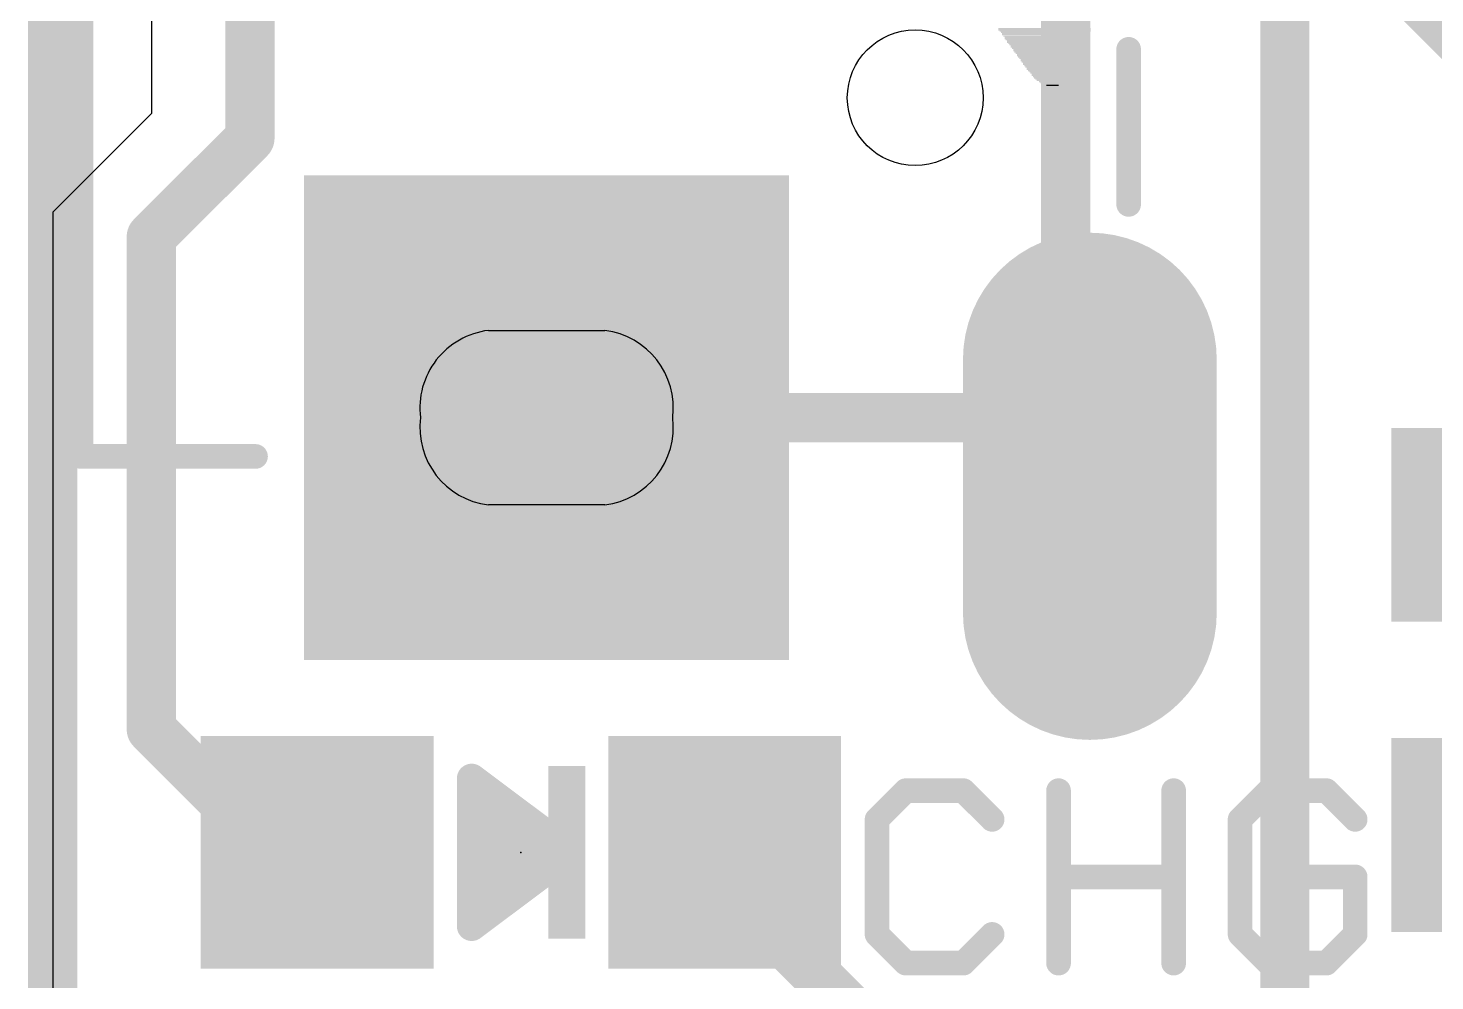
# Model space of a CAD drawing. Extents: x -0.1 to 50.8, y -0.1 to 23.
# Drawn here: x -0.13 to 7.12, y 4.92 to 9.84 of the extents above; entities that cross this region are included whole.
import ezdxf

# ---------------------------------------------------------------- set-up
doc = ezdxf.new("R2010")
doc.units = 0
for name, color, linetype in [('1', 12, 'CONTINUOUS'), ('16', 132, 'CONTINUOUS'), ('17', 110, 'CONTINUOUS'), ('20', 53, 'CONTINUOUS'), ('21', 40, 'CONTINUOUS'), ('22', 6, 'CONTINUOUS'), ('23', 40, 'CONTINUOUS')]:
    doc.layers.add(name, color=color, linetype=linetype)

# ---------------------------------------------------------------- blocks, each defined once
blk = doc.blocks.new('RECT')
blk.add_solid([(-0.5, -0.5), (0.5, -0.5), (-0.5, 0.5), (0.5, 0.5)])
blk = doc.blocks.new('OFFSETP100')
at = {"const_width": 1}
blk.add_lwpolyline([(0, 0), (1, 0)], dxfattribs=at)
at = {"const_width": 0.5}
for points in [[(0, 0.25, 1), (0, -0.25)], [(1, -0.25, 1), (1, 0.25)]]:
    blk.add_lwpolyline(points, format="xyb", dxfattribs=at)
blk = doc.blocks.new('SQUAREP')
blk.add_solid([(-0.5, -0.5), (0.5, -0.5), (-0.5, 0.5), (0.5, 0.5)])

msp = doc.modelspace()

# ---------------------------------------------------------------- linework, layer by layer
at = {"layer": '1', "const_width": 0.254}
for points in [[(0, 22.86), (0, 0)], [(1.016, 9.271), (1.016, 12.954)], [(6.35, 10.668), (7.874, 9.144)], [(5.22, 10.13), (5.22, 8.255)], [(0.508, 8.763), (1.016, 9.271)], [(0.508, 6.223), (0.508, 8.763)], [(5.22, 8.255), (5.345, 8.13)], [(5.045, 7.83), (5.345, 8.13)], [(2.545, 7.83), (5.045, 7.83)], [(1.143, 5.588), (0.508, 6.223)], [(1.363, 5.588), (1.143, 5.588)], [(3.463, 5.588), (3.463, 5.427)], [(3.463, 5.427), (4.572, 4.318)]]:
    msp.add_lwpolyline(points, dxfattribs=at)
at = {"layer": '1', "const_width": 0.127}
for points in [[(1.0609, 9.2261, 1), (0.9711, 9.3159)], [(0.9525, 9.271, 1), (1.0795, 9.271)], [(0.5715, 8.763, 1), (0.4445, 8.763)], [(0.4631, 8.8079, 1), (0.5529, 8.7181)], [(5.2649, 8.2999, 1), (5.1751, 8.2101)], [(5.1565, 8.255, 1), (5.2835, 8.255)], [(5.3899, 8.0851, 1), (5.3001, 8.1749)], [(5.3001, 8.0851, 1), (5.3899, 8.1749)], [(2.545, 7.8935, 1), (2.545, 7.7665)], [(5.0001, 7.8749, 1), (5.0899, 7.7851)], [(5.045, 7.7665, 1), (5.045, 7.8935)], [(0.5529, 6.2679, 1), (0.4631, 6.1781)], [(0.4445, 6.223, 1), (0.5715, 6.223)], [(1.143, 5.6515, 1), (1.143, 5.5245)], [(1.0981, 5.5431, 1), (1.1879, 5.6329)], [(1.363, 5.5245, 1), (1.363, 5.6515)], [(3.5265, 5.588, 1), (3.3995, 5.588)], [(3.5079, 5.4719, 1), (3.4181, 5.3821)], [(3.3995, 5.427, 1), (3.5265, 5.427)]]:
    msp.add_lwpolyline(points, format="xyb", dxfattribs=at)
at = {"layer": '16', "const_width": 0.254}
for points in [[(0, 0), (0, 22.86)], [(6.35, 15.24), (6.35, 4.191)]]:
    msp.add_lwpolyline(points, dxfattribs=at)
at = {"layer": '20'}
for p, q in [((0.508, 13.462), (0.508, 9.398)), ((0.508, 9.398), (0, 8.89)), ((0, 8.89), (0, 2.54)), ((2.245, 8.28), (2.845, 8.28)), ((2.845, 7.38), (2.245, 7.38))]:
    msp.add_line(p, q, dxfattribs=at)
msp.add_circle((4.445, 9.48), 0.35, dxfattribs=at)
for centre, start, end in [((2.295, 7.88), 97.125, 187.125), ((2.795, 7.88), 352.875, 82.875), ((2.295, 7.78), 172.875, 262.875), ((2.795, 7.78), 277.125, 7.125)]:
    msp.add_arc(centre, 0.4031, start, end, dxfattribs=at)
at = {"layer": '21'}
for points, const_width in [([(0.145, 15.23), (0.145, 7.63)], 0.127), ([(5.545, 9.73), (5.545, 8.93)], 0.127), ([(0.145, 7.63), (1.045, 7.63)], 0.127), ([(2.667, 5.588), (2.159, 5.969)], 0.1524), ([(2.159, 5.969), (2.159, 5.207)], 0.1524), ([(2.159, 5.9436), (2.1929, 5.9436)], 0.1524), ([(4.3965, 5.9063), (4.2482, 5.758)], 0.127), ([(4.6931, 5.9063), (4.3965, 5.9063)], 0.127), ([(4.8414, 5.758), (4.6931, 5.9063)], 0.127), ([(5.1837, 5.0165), (5.1837, 5.9063)], 0.127), ([(5.7769, 5.9063), (5.7769, 5.0165)], 0.127), ([(6.2675, 5.9063), (6.1193, 5.758)], 0.127), ([(6.5641, 5.9063), (6.2675, 5.9063)], 0.127), ([(6.7124, 5.758), (6.5641, 5.9063)], 0.127), ([(2.159, 5.7912), (2.3961, 5.7912)], 0.1524), ([(4.2482, 5.758), (4.2482, 5.1648)], 0.127), ([(6.1193, 5.758), (6.1193, 5.1648)], 0.127), ([(2.159, 5.6388), (2.5993, 5.6388)], 0.1524), ([(2.159, 5.207), (2.667, 5.588)], 0.1524), ([(2.159, 5.4864), (2.5315, 5.4864)], 0.1524), ([(5.1837, 5.4614), (5.7769, 5.4614)], 0.127), ([(6.7124, 5.4614), (6.4158, 5.4614)], 0.127), ([(6.7124, 5.1648), (6.7124, 5.4614)], 0.127), ([(2.159, 5.334), (2.3283, 5.334)], 0.1524), ([(4.2482, 5.1648), (4.3965, 5.0165)], 0.127), ([(4.6931, 5.0165), (4.8414, 5.1648)], 0.127), ([(6.1193, 5.1648), (6.2675, 5.0165)], 0.127), ([(6.5641, 5.0165), (6.7124, 5.1648)], 0.127), ([(4.3965, 5.0165), (4.6931, 5.0165)], 0.127), ([(6.2675, 5.0165), (6.5641, 5.0165)], 0.127)]:
    msp.add_lwpolyline(points, dxfattribs=dict(at, const_width=const_width))
for points, const_width in [([(5.5767, 9.73, 1), (5.5133, 9.73)], 0.0635), ([(5.5133, 8.93, 1), (5.5767, 8.93)], 0.0635), ([(0.145, 7.6618, 1), (0.145, 7.5983)], 0.0635), ([(1.045, 7.5983, 1), (1.045, 7.6618)], 0.0635), ([(0.1133, 7.63, 1), (0.1768, 7.63)], 0.0635), ([(2.1819, 5.9995, 1), (2.1361, 5.9385)], 0.0762), ([(2.1971, 5.969, 1), (2.1209, 5.969)], 0.0762), ([(2.159, 5.9817, 1), (2.159, 5.9055)], 0.0762), ([(2.1929, 5.9055, 1), (2.1929, 5.9817)], 0.0762), ([(4.3965, 5.938, 1), (4.3965, 5.8745)], 0.0635), ([(4.419, 5.8838, 1), (4.3741, 5.9287)], 0.0635), ([(4.7156, 5.9287, 1), (4.6706, 5.8838)], 0.0635), ([(4.6931, 5.8745, 1), (4.6931, 5.938)], 0.0635), ([(5.2155, 5.9063, 1), (5.152, 5.9063)], 0.0635), ([(5.8087, 5.9063, 1), (5.7452, 5.9063)], 0.0635), ([(6.2675, 5.938, 1), (6.2675, 5.8745)], 0.0635), ([(6.29, 5.8838, 1), (6.2451, 5.9287)], 0.0635), ([(6.5866, 5.9287, 1), (6.5417, 5.8838)], 0.0635), ([(6.5641, 5.8745, 1), (6.5641, 5.938)], 0.0635), ([(2.159, 5.8293, 1), (2.159, 5.7531)], 0.0762), ([(2.3961, 5.7531, 1), (2.3961, 5.8293)], 0.0762), ([(4.28, 5.758, 1), (4.2165, 5.758)], 0.0635), ([(4.2258, 5.7804, 1), (4.2707, 5.7355)], 0.0635), ([(4.8189, 5.7355, 1), (4.8638, 5.7804)], 0.0635), ([(6.151, 5.758, 1), (6.0875, 5.758)], 0.0635), ([(6.0968, 5.7804, 1), (6.1417, 5.7355)], 0.0635), ([(6.69, 5.7355, 1), (6.7349, 5.7804)], 0.0635), ([(2.159, 5.6769, 1), (2.159, 5.6007)], 0.0762), ([(2.5993, 5.6007, 1), (2.5993, 5.6769)], 0.0762), ([(2.6899, 5.5575, 1), (2.6441, 5.6185)], 0.0762), ([(2.6441, 5.5575, 1), (2.6899, 5.6185)], 0.0762), ([(2.159, 5.5245, 1), (2.159, 5.4483)], 0.0762), ([(2.5315, 5.4483, 1), (2.5315, 5.5245)], 0.0762), ([(5.1837, 5.4931, 1), (5.1837, 5.4296)], 0.0635), ([(5.7769, 5.4296, 1), (5.7769, 5.4931)], 0.0635), ([(6.4158, 5.4931, 1), (6.4158, 5.4296)], 0.0635), ([(6.7442, 5.4614, 1), (6.6807, 5.4614)], 0.0635), ([(6.7124, 5.4296, 1), (6.7124, 5.4931)], 0.0635), ([(2.159, 5.3721, 1), (2.159, 5.2959)], 0.0762), ([(2.3283, 5.2959, 1), (2.3283, 5.3721)], 0.0762), ([(2.1361, 5.2375, 1), (2.1819, 5.1765)], 0.0762), ([(2.1209, 5.207, 1), (2.1971, 5.207)], 0.0762), ([(4.2707, 5.1872, 1), (4.2258, 5.1423)], 0.0635), ([(4.8638, 5.1423, 1), (4.8189, 5.1872)], 0.0635), ([(6.1417, 5.1872, 1), (6.0968, 5.1423)], 0.0635), ([(6.7349, 5.1423, 1), (6.69, 5.1872)], 0.0635), ([(4.2165, 5.1648, 1), (4.28, 5.1648)], 0.0635), ([(6.0875, 5.1648, 1), (6.151, 5.1648)], 0.0635), ([(6.6807, 5.1648, 1), (6.7442, 5.1648)], 0.0635), ([(4.3965, 5.0483, 1), (4.3965, 4.9848)], 0.0635), ([(4.6931, 4.9848, 1), (4.6931, 5.0483)], 0.0635), ([(6.2675, 5.0483, 1), (6.2675, 4.9848)], 0.0635), ([(6.5641, 4.9848, 1), (6.5641, 5.0483)], 0.0635), ([(4.3741, 4.994, 1), (4.419, 5.039)], 0.0635), ([(4.6706, 5.039, 1), (4.7156, 4.994)], 0.0635), ([(5.152, 5.0165, 1), (5.2155, 5.0165)], 0.0635), ([(5.7452, 5.0165, 1), (5.8087, 5.0165)], 0.0635), ([(6.2451, 4.994, 1), (6.29, 5.039)], 0.0635), ([(6.5417, 5.039, 1), (6.5866, 4.994)], 0.0635)]:
    msp.add_lwpolyline(points, format="xyb", dxfattribs=dict(at, const_width=const_width))
at = {"layer": '23'}
msp.add_point((2.413, 5.588), dxfattribs=at)

# ---------------------------------------------------------------- block references
at = {"layer": '1', "rotation": 180}
for p in [(7.398, 7.277), (7.398, 5.677)]:
    msp.add_blockref('RECT', p, dxfattribs=at)
at = {"layer": '1', "xscale": 1.2, "yscale": 1.2, "rotation": 270}
for p in [(1.363, 5.588), (3.463, 5.588)]:
    msp.add_blockref('RECT', p, dxfattribs=at)
at = {"layer": '17', "xscale": 2.5, "yscale": 2.5}
msp.add_blockref('SQUAREP', (2.545, 7.83), dxfattribs=at)
msp.add_blockref('SQUAREP', (2.545, 7.83), dxfattribs=at)
at = {"layer": '17', "xscale": 1.308, "yscale": 1.308, "rotation": 270}
msp.add_blockref('OFFSETP100', (5.345, 8.13), dxfattribs=at)
msp.add_blockref('OFFSETP100', (5.345, 8.13), dxfattribs=at)
at = {"layer": '21', "xscale": 0.889, "yscale": 0.1905, "rotation": 270}
msp.add_blockref('RECT', (2.6488, 5.588), dxfattribs=at)
at = {"layer": '22'}
for p, xscale, yscale in [((5.1118, 9.8361), 0.4763, 0.0063), ((5.1118, 9.8298), 0.4763, 0.0064), ((5.115, 9.8235), 0.4699, 0.0063), ((5.1149, 9.8171), 0.4572, 0.0064), ((5.1181, 9.8108), 0.4508, 0.0063), ((5.1181, 9.8044), 0.4508, 0.0064), ((5.1212, 9.798), 0.4445, 0.0063), ((5.1213, 9.7917), 0.4318, 0.0064), ((5.1213, 9.7854), 0.4318, 0.0063), ((5.1212, 9.779), 0.4191, 0.0064), ((5.1245, 9.7727), 0.4127, 0.0063), ((5.1245, 9.7663), 0.4127, 0.0064), ((5.1276, 9.7599), 0.4064, 0.0063), ((5.1277, 9.7536), 0.3937, 0.0064), ((5.1308, 9.7473), 0.3874, 0.0063), ((5.1308, 9.7409), 0.3874, 0.0064), ((5.1308, 9.7346), 0.3746, 0.0063), ((5.134, 9.7282), 0.3683, 0.0064), ((5.134, 9.7218), 0.3683, 0.0063), ((5.134, 9.7155), 0.3556, 0.0064), ((5.1372, 9.7092), 0.3493, 0.0063), ((5.1404, 9.7028), 0.3429, 0.0064), ((5.1372, 9.6965), 0.3365, 0.0063), ((5.1403, 9.6901), 0.3302, 0.0064), ((5.1435, 9.6837), 0.3238, 0.0063), ((5.1435, 9.6774), 0.3112, 0.0064), ((5.1435, 9.6711), 0.3112, 0.0063), ((5.1467, 9.6647), 0.3048, 0.0064), ((5.1467, 9.6584), 0.2921, 0.0063), ((5.1467, 9.652), 0.2921, 0.0064), ((5.1498, 9.6456), 0.2857, 0.0063), ((5.1498, 9.6393), 0.2731, 0.0064), ((5.1498, 9.6266), 0.2603, 0.0064), ((5.1531, 9.633), 0.2667, 0.0063), ((5.153, 9.6203), 0.254, 0.0063), ((5.1531, 9.6139), 0.2413, 0.0064), ((5.1562, 9.6075), 0.235, 0.0063), ((5.1562, 9.6012), 0.2222, 0.0064), ((5.1562, 9.5949), 0.2222, 0.0063), ((5.1562, 9.5885), 0.2096, 0.0064), ((5.1562, 9.5822), 0.1968, 0.0063), ((5.1562, 9.5758), 0.1842, 0.0064), ((5.1562, 9.5694), 0.1714, 0.0063), ((5.1594, 9.5631), 0.1524, 0.0064), ((5.1562, 9.5568), 0.1334, 0.0063), ((5.153, 9.5504), 0.1016, 0.0064), ((5.1531, 9.5441), 0.0635, 0.0063)]:
    msp.add_blockref('RECT', p, dxfattribs=dict(at, xscale=xscale, yscale=yscale))

doc.saveas('drawing.dxf')
